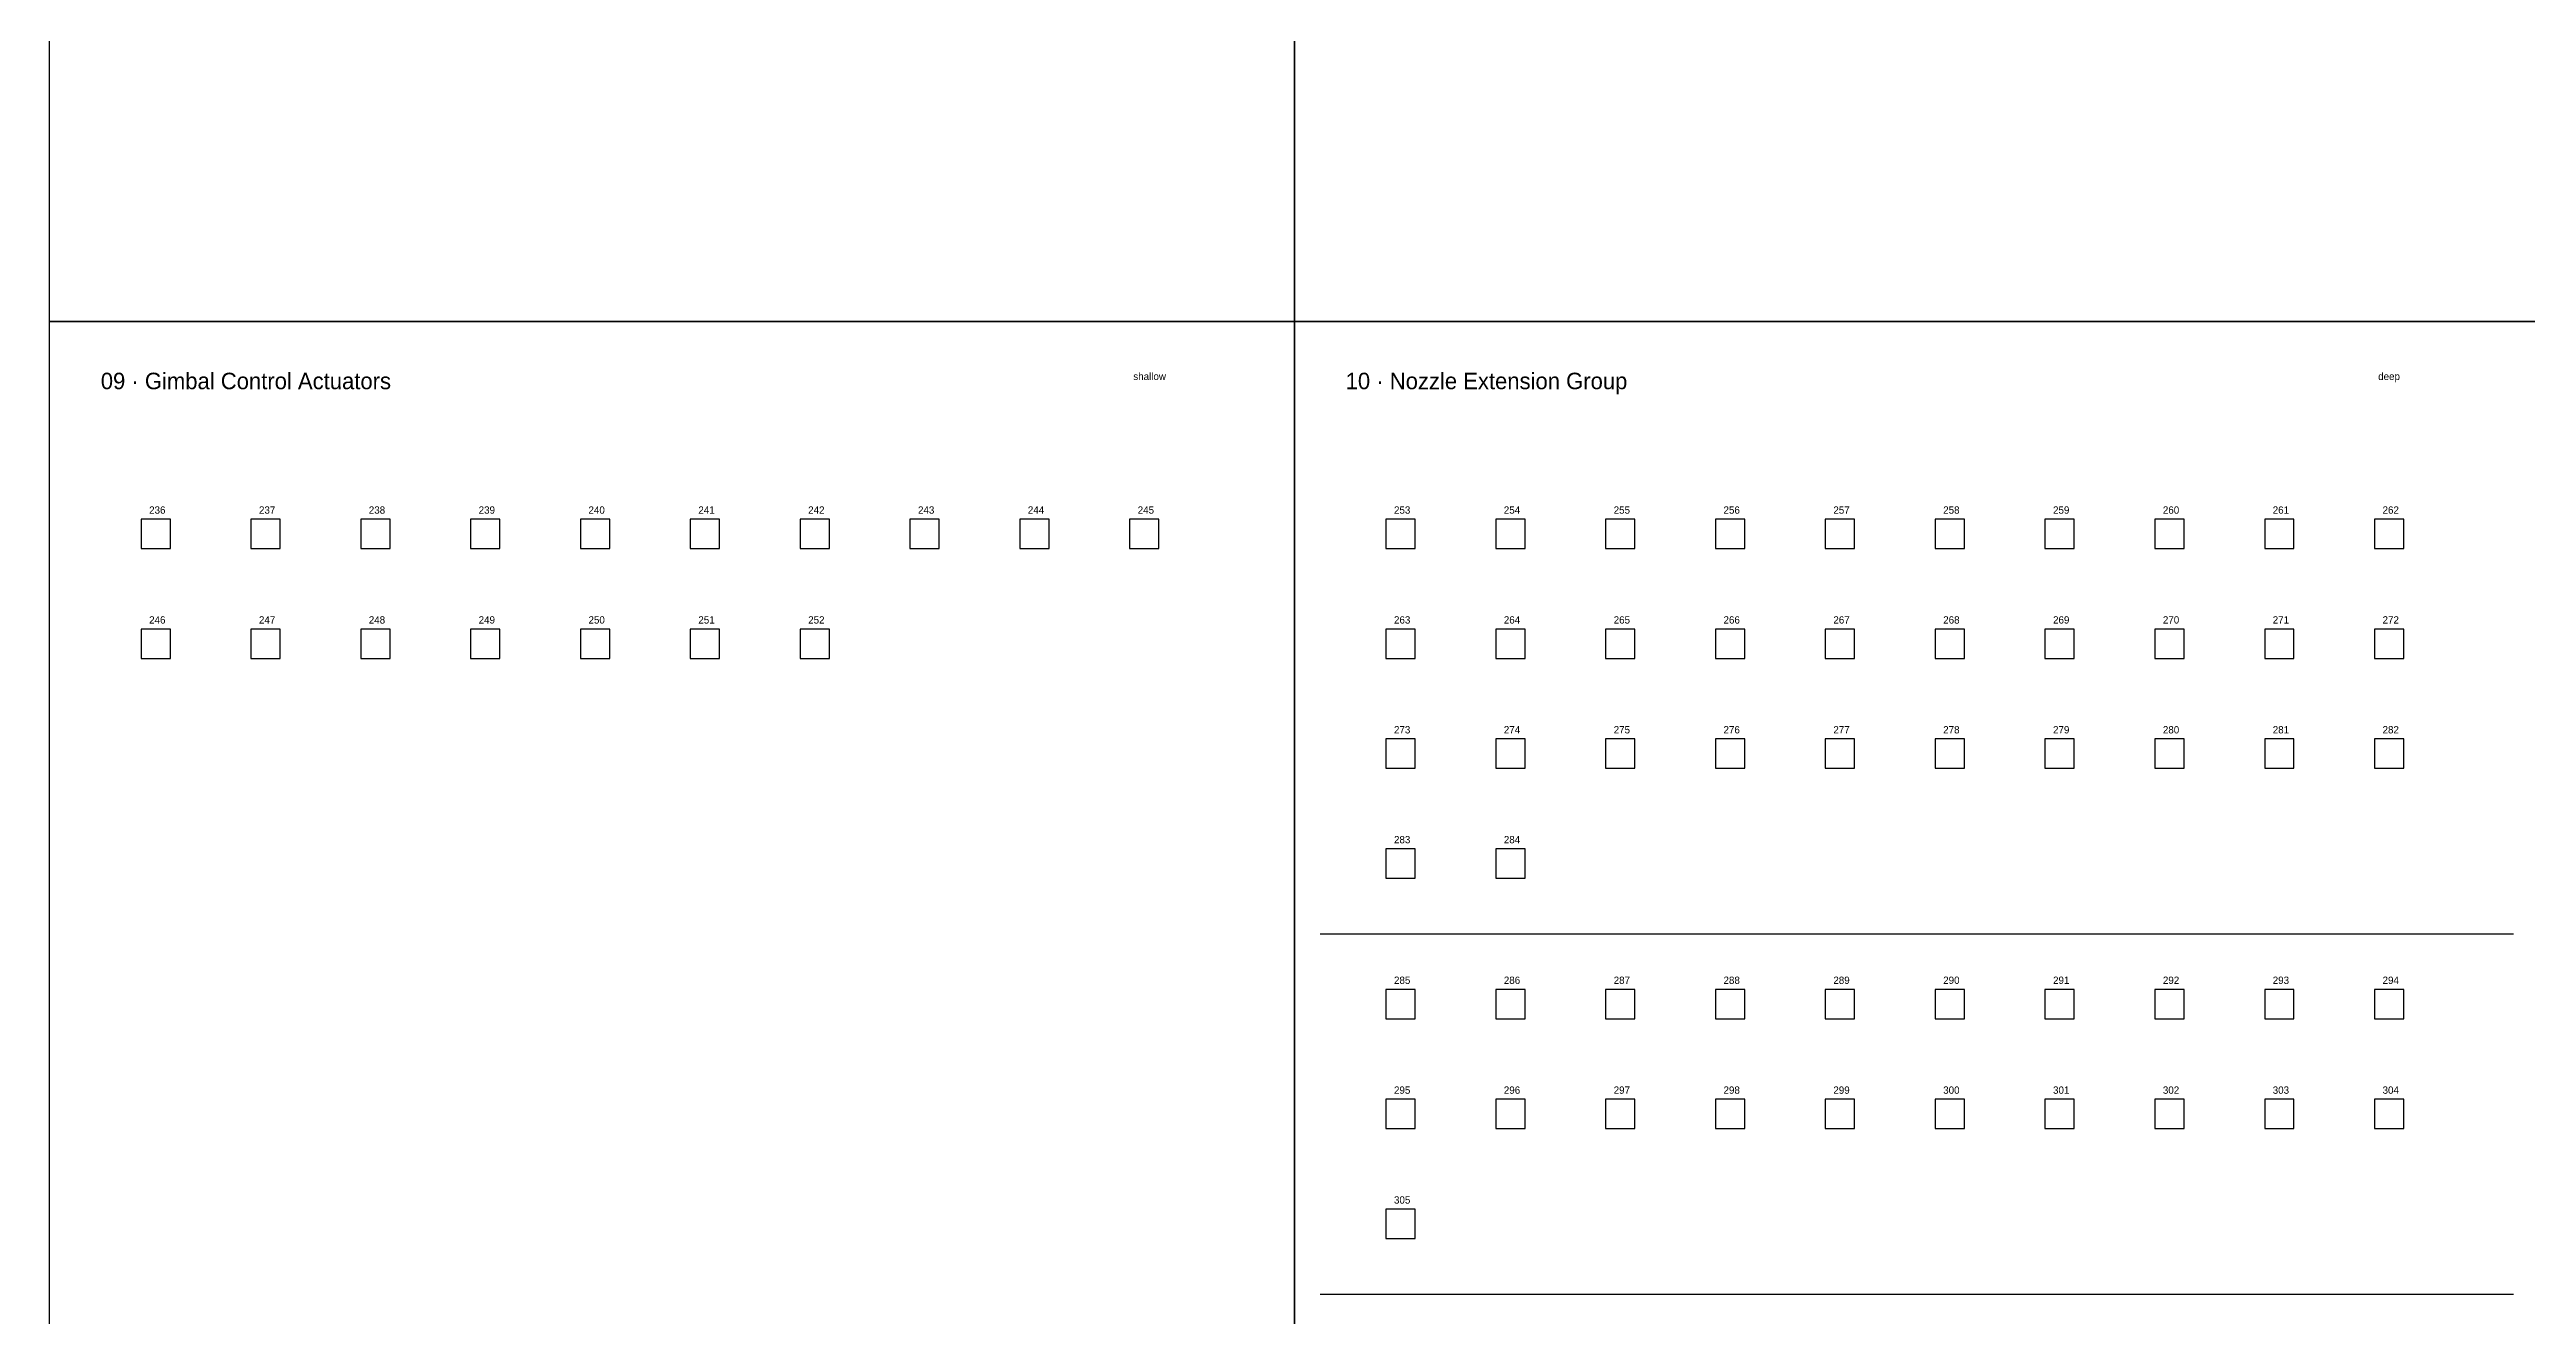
# Model space of a CAD drawing. Header units: metres. Extents: x 0 to 1360, y -2750 to 0.
# Drawn here: x 0 to 676, y -1371 to -1026 of the extents above; entities that cross this region are included whole.
import ezdxf

# ---------------------------------------------------------------- set-up
doc = ezdxf.new("R2010")
doc.units = ezdxf.units.M
for name, color, linetype in [('FITTING', 5, 'Continuous'), ('SYS-BORDER', 8, 'Continuous'), ('SYS-DIVIDER', 253, 'Continuous'), ('SYS-NAME', 7, 'Continuous'), ('TEXT-SEQ', 3, 'Continuous')]:
    doc.layers.add(name, color=color, linetype=linetype)

msp = doc.modelspace()

# ---------------------------------------------------------------- linework, layer by layer
at = {"layer": 'FITTING'}
for points in [[(25, -1162), (33, -1162), (33, -1154), (25, -1154), (25, -1162)], [(55, -1162), (63, -1162), (63, -1154), (55, -1154), (55, -1162)], [(85, -1162), (93, -1162), (93, -1154), (85, -1154), (85, -1162)], [(115, -1162), (123, -1162), (123, -1154), (115, -1154), (115, -1162)], [(145, -1162), (153, -1162), (153, -1154), (145, -1154), (145, -1162)], [(175, -1162), (183, -1162), (183, -1154), (175, -1154), (175, -1162)], [(205, -1162), (213, -1162), (213, -1154), (205, -1154), (205, -1162)], [(235, -1162), (243, -1162), (243, -1154), (235, -1154), (235, -1162)], [(265, -1162), (273, -1162), (273, -1154), (265, -1154), (265, -1162)], [(295, -1162), (303, -1162), (303, -1154), (295, -1154), (295, -1162)], [(365, -1162), (373, -1162), (373, -1154), (365, -1154), (365, -1162)], [(395, -1162), (403, -1162), (403, -1154), (395, -1154), (395, -1162)], [(425, -1162), (433, -1162), (433, -1154), (425, -1154), (425, -1162)], [(455, -1162), (463, -1162), (463, -1154), (455, -1154), (455, -1162)], [(485, -1162), (493, -1162), (493, -1154), (485, -1154), (485, -1162)], [(515, -1162), (523, -1162), (523, -1154), (515, -1154), (515, -1162)], [(545, -1162), (553, -1162), (553, -1154), (545, -1154), (545, -1162)], [(575, -1162), (583, -1162), (583, -1154), (575, -1154), (575, -1162)], [(605, -1162), (613, -1162), (613, -1154), (605, -1154), (605, -1162)], [(635, -1162), (643, -1162), (643, -1154), (635, -1154), (635, -1162)], [(25, -1192), (33, -1192), (33, -1184), (25, -1184), (25, -1192)], [(55, -1192), (63, -1192), (63, -1184), (55, -1184), (55, -1192)], [(85, -1192), (93, -1192), (93, -1184), (85, -1184), (85, -1192)], [(115, -1192), (123, -1192), (123, -1184), (115, -1184), (115, -1192)], [(145, -1192), (153, -1192), (153, -1184), (145, -1184), (145, -1192)], [(175, -1192), (183, -1192), (183, -1184), (175, -1184), (175, -1192)], [(205, -1192), (213, -1192), (213, -1184), (205, -1184), (205, -1192)], [(365, -1192), (373, -1192), (373, -1184), (365, -1184), (365, -1192)], [(395, -1192), (403, -1192), (403, -1184), (395, -1184), (395, -1192)], [(425, -1192), (433, -1192), (433, -1184), (425, -1184), (425, -1192)], [(455, -1192), (463, -1192), (463, -1184), (455, -1184), (455, -1192)], [(485, -1192), (493, -1192), (493, -1184), (485, -1184), (485, -1192)], [(515, -1192), (523, -1192), (523, -1184), (515, -1184), (515, -1192)], [(545, -1192), (553, -1192), (553, -1184), (545, -1184), (545, -1192)], [(575, -1192), (583, -1192), (583, -1184), (575, -1184), (575, -1192)], [(605, -1192), (613, -1192), (613, -1184), (605, -1184), (605, -1192)], [(635, -1192), (643, -1192), (643, -1184), (635, -1184), (635, -1192)], [(365, -1222), (373, -1222), (373, -1214), (365, -1214), (365, -1222)], [(395, -1222), (403, -1222), (403, -1214), (395, -1214), (395, -1222)], [(425, -1222), (433, -1222), (433, -1214), (425, -1214), (425, -1222)], [(455, -1222), (463, -1222), (463, -1214), (455, -1214), (455, -1222)], [(485, -1222), (493, -1222), (493, -1214), (485, -1214), (485, -1222)], [(515, -1222), (523, -1222), (523, -1214), (515, -1214), (515, -1222)], [(545, -1222), (553, -1222), (553, -1214), (545, -1214), (545, -1222)], [(575, -1222), (583, -1222), (583, -1214), (575, -1214), (575, -1222)], [(605, -1222), (613, -1222), (613, -1214), (605, -1214), (605, -1222)], [(635, -1222), (643, -1222), (643, -1214), (635, -1214), (635, -1222)], [(365, -1252), (373, -1252), (373, -1244), (365, -1244), (365, -1252)], [(395, -1252), (403, -1252), (403, -1244), (395, -1244), (395, -1252)], [(365, -1290.4), (373, -1290.4), (373, -1282.4), (365, -1282.4), (365, -1290.4)], [(395, -1290.4), (403, -1290.4), (403, -1282.4), (395, -1282.4), (395, -1290.4)], [(425, -1290.4), (433, -1290.4), (433, -1282.4), (425, -1282.4), (425, -1290.4)], [(455, -1290.4), (463, -1290.4), (463, -1282.4), (455, -1282.4), (455, -1290.4)], [(485, -1290.4), (493, -1290.4), (493, -1282.4), (485, -1282.4), (485, -1290.4)], [(515, -1290.4), (523, -1290.4), (523, -1282.4), (515, -1282.4), (515, -1290.4)], [(545, -1290.4), (553, -1290.4), (553, -1282.4), (545, -1282.4), (545, -1290.4)], [(575, -1290.4), (583, -1290.4), (583, -1282.4), (575, -1282.4), (575, -1290.4)], [(605, -1290.4), (613, -1290.4), (613, -1282.4), (605, -1282.4), (605, -1290.4)], [(635, -1290.4), (643, -1290.4), (643, -1282.4), (635, -1282.4), (635, -1290.4)], [(365, -1320.4), (373, -1320.4), (373, -1312.4), (365, -1312.4), (365, -1320.4)], [(395, -1320.4), (403, -1320.4), (403, -1312.4), (395, -1312.4), (395, -1320.4)], [(425, -1320.4), (433, -1320.4), (433, -1312.4), (425, -1312.4), (425, -1320.4)], [(455, -1320.4), (463, -1320.4), (463, -1312.4), (455, -1312.4), (455, -1320.4)], [(485, -1320.4), (493, -1320.4), (493, -1312.4), (485, -1312.4), (485, -1320.4)], [(515, -1320.4), (523, -1320.4), (523, -1312.4), (515, -1312.4), (515, -1320.4)], [(545, -1320.4), (553, -1320.4), (553, -1312.4), (545, -1312.4), (545, -1320.4)], [(575, -1320.4), (583, -1320.4), (583, -1312.4), (575, -1312.4), (575, -1320.4)], [(605, -1320.4), (613, -1320.4), (613, -1312.4), (605, -1312.4), (605, -1320.4)], [(635, -1320.4), (643, -1320.4), (643, -1312.4), (635, -1312.4), (635, -1320.4)], [(365, -1350.4), (373, -1350.4), (373, -1342.4), (365, -1342.4), (365, -1350.4)]]:
    msp.add_lwpolyline(points, dxfattribs=at)
at = {"layer": 'SYS-BORDER'}
for points in [[(0, -550), (340, -550), (340, -1100), (0, -1100), (0, -550)], [(340, -550), (680, -550), (680, -1100), (340, -1100), (340, -550)], [(0, -1100), (340, -1100), (340, -1650), (0, -1650), (0, -1100)], [(340, -1100), (680, -1100), (680, -1650), (340, -1650), (340, -1100)]]:
    msp.add_lwpolyline(points, dxfattribs=at)
at = {"layer": 'SYS-DIVIDER'}
for p, q in [((347, -1267.2), (673, -1267.2)), ((347, -1365.6), (673, -1365.6))]:
    msp.add_line(p, q, dxfattribs=at)

# ---------------------------------------------------------------- texts
for s, p in [('shallow', (296, -1116)), ('deep', (636, -1116))]:
    msp.add_text(s, height=2, dxfattribs=at).set_placement(p)
at = {"layer": 'SYS-NAME'}
for s, p in [('09 · Gimbal Control Actuators', (14, -1118.5)), ('10 · Nozzle Extension Group', (354, -1118.5))]:
    msp.add_text(s, height=4.5, dxfattribs=at).set_placement(p)
at = {"layer": 'TEXT-SEQ'}
for s, p in [('236', (27.2, -1152.5)), ('237', (57.2, -1152.5)), ('238', (87.2, -1152.5)), ('239', (117.2, -1152.5)), ('240', (147.2, -1152.5)), ('241', (177.2, -1152.5)), ('242', (207.2, -1152.5)), ('243', (237.2, -1152.5)), ('244', (267.2, -1152.5)), ('245', (297.2, -1152.5)), ('253', (367.2, -1152.5)), ('254', (397.2, -1152.5)), ('255', (427.2, -1152.5)), ('256', (457.2, -1152.5)), ('257', (487.2, -1152.5)), ('258', (517.2, -1152.5)), ('259', (547.2, -1152.5)), ('260', (577.2, -1152.5)), ('261', (607.2, -1152.5)), ('262', (637.2, -1152.5)), ('246', (27.2, -1182.5)), ('247', (57.2, -1182.5)), ('248', (87.2, -1182.5)), ('249', (117.2, -1182.5)), ('250', (147.2, -1182.5)), ('251', (177.2, -1182.5)), ('252', (207.2, -1182.5)), ('263', (367.2, -1182.5)), ('264', (397.2, -1182.5)), ('265', (427.2, -1182.5)), ('266', (457.2, -1182.5)), ('267', (487.2, -1182.5)), ('268', (517.2, -1182.5)), ('269', (547.2, -1182.5)), ('270', (577.2, -1182.5)), ('271', (607.2, -1182.5)), ('272', (637.2, -1182.5)), ('273', (367.2, -1212.5)), ('274', (397.2, -1212.5)), ('275', (427.2, -1212.5)), ('276', (457.2, -1212.5)), ('277', (487.2, -1212.5)), ('278', (517.2, -1212.5)), ('279', (547.2, -1212.5)), ('280', (577.2, -1212.5)), ('281', (607.2, -1212.5)), ('282', (637.2, -1212.5)), ('283', (367.2, -1242.5)), ('284', (397.2, -1242.5)), ('285', (367.2, -1280.9)), ('286', (397.2, -1280.9)), ('287', (427.2, -1280.9)), ('288', (457.2, -1280.9)), ('289', (487.2, -1280.9)), ('290', (517.2, -1280.9)), ('291', (547.2, -1280.9)), ('292', (577.2, -1280.9)), ('293', (607.2, -1280.9)), ('294', (637.2, -1280.9)), ('295', (367.2, -1310.9)), ('296', (397.2, -1310.9)), ('297', (427.2, -1310.9)), ('298', (457.2, -1310.9)), ('299', (487.2, -1310.9)), ('300', (517.2, -1310.9)), ('301', (547.2, -1310.9)), ('302', (577.2, -1310.9)), ('303', (607.2, -1310.9)), ('304', (637.2, -1310.9)), ('305', (367.2, -1340.9))]:
    msp.add_text(s, height=2, dxfattribs=at).set_placement(p)

doc.saveas('drawing.dxf')
